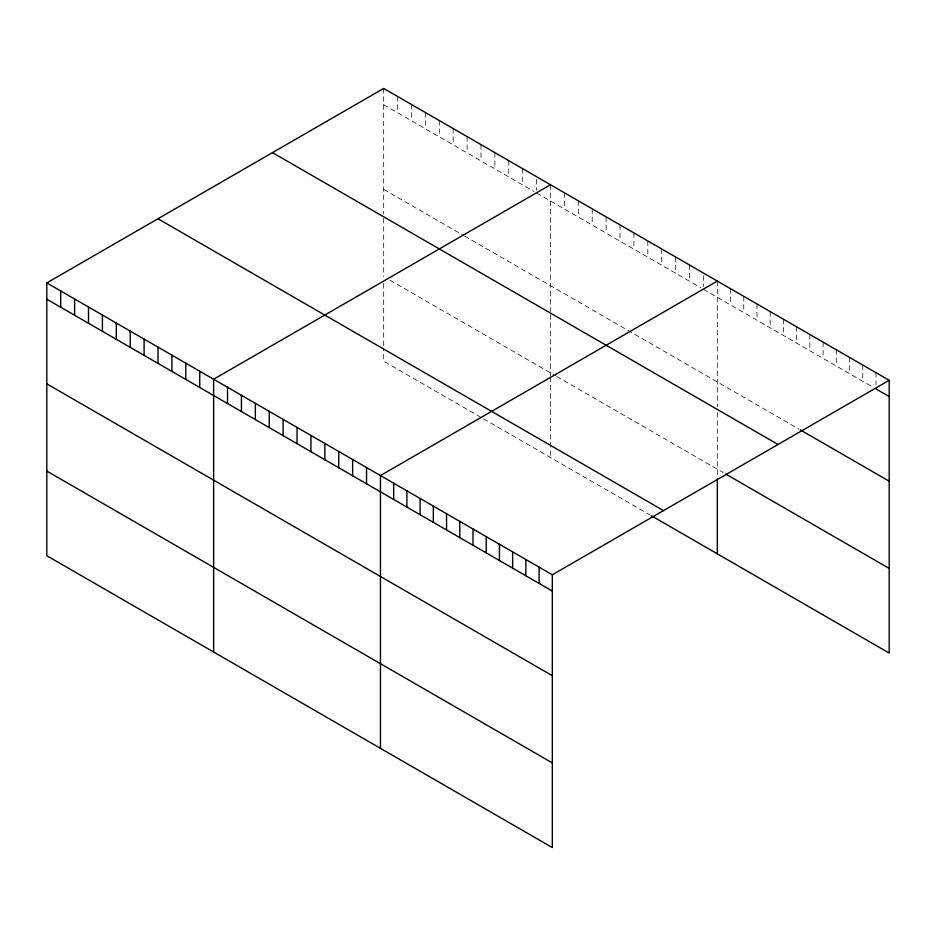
<?xml version="1.0" encoding="UTF-8"?>
<svg xmlns="http://www.w3.org/2000/svg" width="936" height="936" viewBox="0 0 936 936"><rect width="100%" height="100%" fill="white"/><g stroke="black" fill="none" stroke-linecap="round" stroke-linejoin="round"><path stroke-width="0.7" stroke-dasharray="4.68 3.51" d="M383.678 104.703L534.07 191.529M536.597 192.991L700.888 287.843M703.416 289.306L873.58 387.539M383.678 189.341L463.297 235.31M464.56 236.047L799.052 429.168M389.996 280.203L555.551 375.792M556.815 376.518L723.329 472.657M480.987 417.386L383.678 361.202L383.678 348.508M483.514 418.848L650.345 515.163M875.979 372.668L875.979 384.86M862.758 365.028L862.758 381.291M849.537 357.4L849.537 373.663M836.316 349.76L836.316 366.023M823.095 342.131L823.095 358.394M809.874 334.503L809.874 350.766M796.653 326.863L796.653 343.126M783.432 319.235L783.432 335.498M770.211 311.594L770.211 327.857M756.99 303.966L756.99 320.229M743.769 296.338L743.769 312.589M730.548 288.697L730.548 304.96M717.327 281.069L717.327 406.68M717.327 412.495L717.327 477.652M703.416 275.746L703.416 286.591M689.516 265.017L689.516 281.28M675.616 256.99L675.616 273.253M661.717 248.964L661.717 265.227M647.817 240.938L647.817 257.201M633.906 232.912L633.906 249.175M620.006 224.886L620.006 241.149M606.107 216.859L606.107 233.122M592.207 208.833L592.207 225.096M578.308 200.807L578.308 217.07M564.396 192.781L564.396 209.044M550.497 184.755L550.497 311.828M550.497 314.73L550.497 375.699M550.497 377.103L550.497 457.517M536.597 179.431L536.597 190.277M522.697 168.702L522.697 184.965M508.798 160.676L508.798 176.939M494.898 152.65L494.898 168.913M480.987 144.624L480.987 160.887M467.087 136.597L467.087 152.861M453.188 128.571L453.188 144.834M439.288 120.545L439.288 136.808M425.389 112.519L425.389 128.782M411.477 104.493L411.477 120.756M397.578 96.466L397.578 112.729M383.678 88.44L383.678 214.051M383.678 218.416L383.678 276.565M383.678 283.608L383.678 345.688"/><path stroke-width="1.4" d="M46.8 282.929L552.322 574.798L552.322 847.56L46.8 555.703L46.8 282.929L383.678 88.44L889.2 380.297L889.2 653.071L651.608 515.888M550.497 184.755L213.619 379.244L213.619 652.018M717.327 281.069L380.449 475.558L380.449 748.332M552.322 574.798L889.2 380.297M875.979 388.931L889.2 396.56M800.257 429.858L889.2 481.209M272.505 152.626L778.027 444.483M725.739 474.049L889.2 568.421M157.973 218.755L663.495 510.611M46.8 299.192L552.322 591.049M46.8 383.842L552.322 675.698M46.8 471.054L552.322 762.91M717.327 479.068L717.327 553.831M539.101 567.157L539.101 583.42M525.88 559.529L525.88 575.792M512.659 551.889L512.659 568.152M499.438 544.261L499.438 560.524M486.217 536.632L486.217 552.884M472.996 528.992L472.996 545.255M459.775 521.364L459.775 537.627M446.554 513.724L446.554 529.987M433.333 506.095L433.333 522.358M420.112 498.455L420.112 514.718M406.891 490.827L406.891 507.09M393.67 483.198L393.67 499.45M366.538 467.532L366.538 483.795M352.638 459.506L352.638 475.769M338.738 451.48L338.738 467.743M324.839 443.453L324.839 459.716M310.939 435.427L310.939 451.69M297.028 427.401L297.028 443.664M283.128 419.375L283.128 435.638M269.229 411.349L269.229 427.612M255.329 403.322L255.329 419.585M241.429 395.296L241.429 411.559M227.53 387.27L227.53 403.533M199.719 371.218L199.719 387.481M185.819 363.191L185.819 379.454M171.92 355.165L171.92 371.428M158.02 347.139L158.02 363.402M144.109 339.113L144.109 355.376M130.209 331.087L130.209 347.35M116.31 323.06L116.31 339.323M102.41 315.034L102.41 331.297M88.511 307.008L88.511 323.271M74.599 298.982L74.599 315.245M60.7 290.956L60.7 307.219"/></g></svg>
